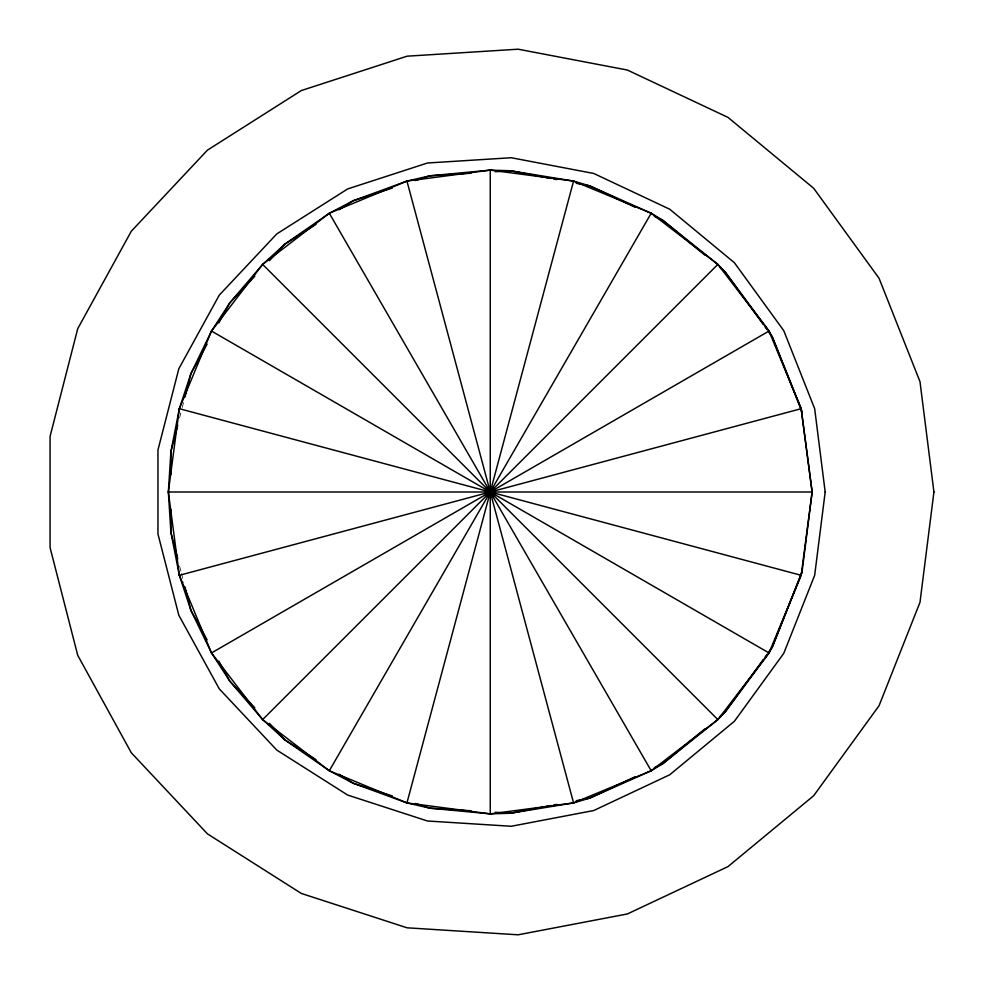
<?xml version="1.0" encoding="UTF-8"?>
<svg xmlns="http://www.w3.org/2000/svg" width="984" height="984" viewBox="0 0 984 984"><rect width="100%" height="100%" fill="white"/><g stroke="black" fill="none" stroke-linecap="round" stroke-linejoin="round"><path stroke-width="0.74" stroke-dasharray="4.92 3.69" d="M179.617 417.745L181.88 408.901M182.261 407.425L183.774 401.521M179.617 566.255L181.13 572.159M181.511 573.635L183.774 582.479"/><path stroke-width="1.48" d="M168.362 492L170.908 451.656L179.334 408.692L190.97 373.502L211.498 331.054L229.838 302.801L262.642 264.401L285.077 243.983L329.308 213.245L353.194 200.748L406.946 181.081L429.934 175.816L490.253 170.121L510.462 170.749L573.561 181.081L589.723 185.878L651.187 213.245L662.724 220.232L717.853 264.401L724.888 271.658L769.008 331.054L772.317 336.934L801.161 408.692L812.132 492L802.021 572.048L772.317 647.066L769.008 652.946L724.888 712.342L717.853 719.599L662.724 763.769L651.187 770.755L589.723 798.122L573.561 802.919L510.462 813.251L490.253 813.879L429.934 808.184L406.946 802.919L353.194 783.252L329.308 770.755L285.077 740.017L262.642 719.599L229.838 681.199L211.498 652.946L190.97 610.498L179.334 575.308L170.908 532.344L168.362 492L179.334 408.692L211.498 331.054L262.642 264.401L329.308 213.245L406.946 181.081L490.253 170.121L573.561 181.081L651.187 213.245L717.853 264.401L769.008 331.054L801.161 408.692L812.132 492L801.161 575.308L769.008 652.946L717.853 719.599L651.187 770.755L573.561 802.919L490.253 813.879L406.946 802.919L329.308 770.755L262.642 719.599L211.498 652.946L179.334 575.308L168.362 492L812.132 492M177.723 425.113L170.908 451.656L170.908 474.497M184.918 397.106L190.97 373.502L207.107 344.154M406.946 802.919L573.561 181.081M802.021 572.048L772.317 647.066L768.738 651.998M218.842 322.813L229.838 302.801L254.856 276.172M329.308 770.755L651.187 213.245M763.375 659.378L724.888 712.342L720.202 716.229M765.158 656.918L766.954 654.458M269.444 260.637L285.077 243.983L315.925 224.413M262.642 719.599L717.853 264.401M704.95 728.836L662.724 763.769L654.458 767.668M339.062 209.727L353.194 200.748L392.296 188.055M211.498 652.946L769.008 331.054M635.172 776.733L589.723 798.122L576.255 800.693M415.457 180.527L429.934 175.816L470.955 173.233M179.334 575.308L801.161 408.692M550.843 805.539L510.462 813.251L495.272 812.292M553.832 804.974L556.821 804.408M495.272 171.708L510.462 170.749L550.843 178.461M470.955 810.767L429.934 808.184L415.457 803.473M553.832 179.026L556.821 179.592M576.255 183.307L589.723 185.878L635.172 207.267M179.334 408.692L801.161 575.308M392.296 795.945L353.194 783.252L339.062 774.273M654.458 216.332L662.724 220.232L704.95 255.163M211.498 331.054L769.008 652.946M315.925 759.586L285.077 740.017L269.444 723.363M720.202 267.771L724.888 271.658L763.375 324.622M262.642 264.401L717.853 719.599M254.856 707.828L229.838 681.199L218.842 661.186M765.158 327.082L766.954 329.542M768.738 332.002L772.317 336.934L802.021 411.952M329.308 213.245L651.187 770.755M207.107 639.846L190.97 610.498L184.918 586.894M406.946 181.081L573.561 802.919M177.723 558.887L170.908 532.344L170.908 509.503M490.253 170.121L490.253 813.879M825.182 492L814.666 575.296L783.756 653.351L734.408 721.272L669.71 774.789L593.746 810.533L511.286 826.265L427.487 821L347.647 795.06L276.762 750.066L219.284 688.874L178.842 615.295L157.957 533.98L157.957 450.02L178.842 368.705L219.284 295.126L276.762 233.934L347.647 188.94L427.487 163L511.286 157.735L593.746 173.467L669.71 209.211L734.408 262.728L783.756 330.649L814.666 408.704L825.182 492M933.927 492L919.991 602.343L879.044 705.737L813.682 795.712L727.988 866.609L627.349 913.964L518.113 934.8L407.118 927.814L301.338 893.447L207.44 833.854L131.315 752.785L77.736 655.332L50.073 547.608L50.073 436.392L77.736 328.668L131.315 231.215L207.44 150.146L301.338 90.553L407.118 56.186L518.113 49.2L627.349 70.036L727.988 117.391L813.682 188.288L879.044 278.263L919.991 381.657L933.927 492"/></g></svg>
